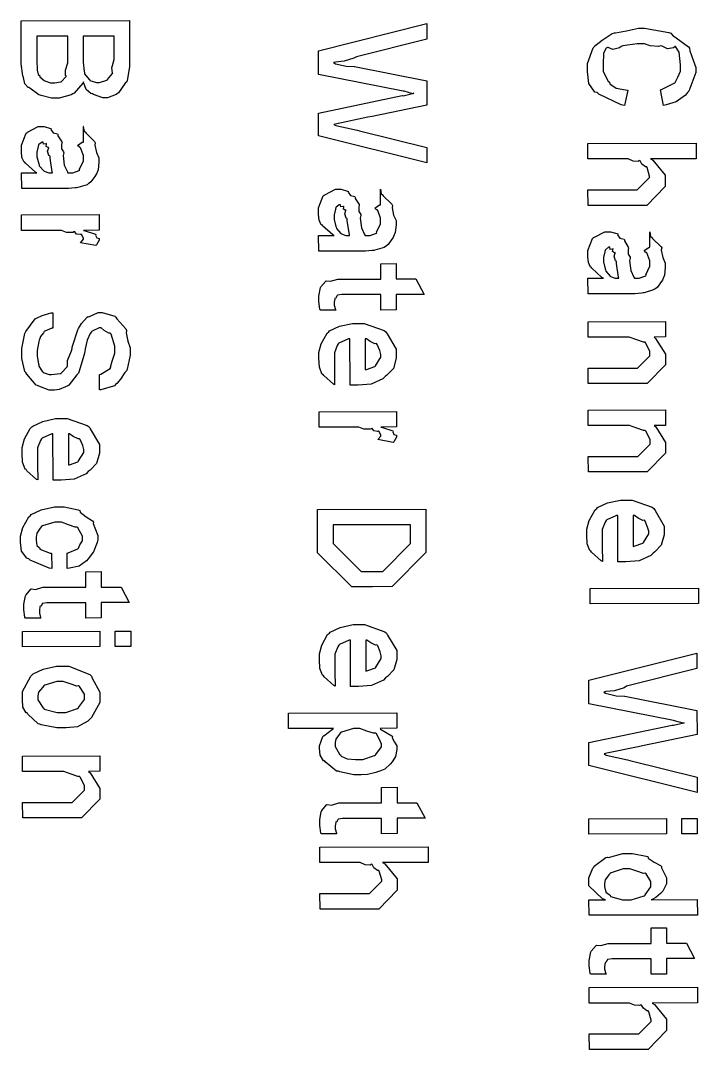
# Model space of a CAD drawing. Extents: x 0.1 to 11.6, y 0.3 to 16.2.
# Drawn here: x 8.074 to 8.683, y 3.311 to 4.234 of the extents above; entities that cross this region are included whole.
import ezdxf

# ---------------------------------------------------------------- set-up
doc = ezdxf.new("R2010")
doc.units = 0
doc.layers.get('0').update_dxf_attribs({"linetype": 'CONTINUOUS'})

msp = doc.modelspace()

# ---------------------------------------------------------------- linework, layer by layer
at = {"color": 0}
for points in [[(8.07487, 4.23426), (8.1721, 4.23449), (8.1721, 4.1976), (8.1721, 4.19308), (8.16992, 4.18072), (8.16949, 4.17958), (8.16808, 4.17839), (8.16217, 4.1696), (8.16124, 4.16894), (8.16004, 4.16797), (8.15213, 4.16504), (8.14953, 4.16504), (8.14811, 4.16504), (8.13954, 4.16813), (8.13867, 4.16872), (8.13715, 4.169), (8.13308, 4.17275), (8.13112, 4.17839), (8.13064, 4.17958), (8.13015, 4.17833), (8.12218, 4.16938), (8.1211, 4.16872), (8.11957, 4.16775), (8.10883, 4.16482), (8.10525, 4.16482), (8.10189, 4.16482), (8.09283, 4.16721), (8.09179, 4.16764), (8.0905, 4.16786), (8.08257, 4.17372), (8.08203, 4.17437), (8.08111, 4.17432), (8.07801, 4.17768), (8.07693, 4.18338), (8.07661, 4.18435), (8.07617, 4.1849), (8.07487, 4.19558), (8.07487, 4.19911), (8.07487, 4.23426)], [(8.34158, 4.20747), (8.43881, 4.23178), (8.43881, 4.21789), (8.37565, 4.20204), (8.37343, 4.20063), (8.36464, 4.19797), (8.35693, 4.19726), (8.35525, 4.19683), (8.35682, 4.19575), (8.36638, 4.19347), (8.37369, 4.19325), (8.37413, 4.19314), (8.43881, 4.18033), (8.43901, 4.15864), (8.38975, 4.14843), (8.38607, 4.14774), (8.35801, 4.14182), (8.35547, 4.14128), (8.35726, 4.14025), (8.37642, 4.13596), (8.37847, 4.13542), (8.43901, 4.12044), (8.43901, 4.10678), (8.34179, 4.13086), (8.34179, 4.15147), (8.41667, 4.1671), (8.41781, 4.16704), (8.42714, 4.16928), (8.42731, 4.16928), (8.42626, 4.16883), (8.41851, 4.17106), (8.41775, 4.17122), (8.34158, 4.18619), (8.34158, 4.20747)], [(8.61925, 4.17204), (8.61643, 4.15815), (8.61328, 4.15869), (8.59332, 4.16846), (8.5919, 4.16986), (8.58974, 4.17031), (8.58436, 4.17785), (8.58322, 4.18864), (8.58322, 4.19069), (8.58322, 4.19586), (8.58826, 4.21001), (8.58931, 4.21132), (8.58985, 4.21169), (8.59619, 4.21696), (8.60536, 4.22282), (8.60732, 4.22347), (8.6084, 4.22336), (8.61817, 4.22537), (8.6289, 4.2276), (8.63249, 4.2276), (8.63428, 4.22765), (8.65625, 4.22385), (8.6581, 4.22304), (8.65944, 4.22146), (8.67383, 4.21104), (8.67481, 4.20958), (8.67503, 4.20731), (8.67794, 4.19906), (8.68044, 4.19233), (8.68044, 4.19006), (8.68044, 4.18772), (8.67415, 4.17122), (8.67285, 4.16986), (8.67106, 4.16753), (8.66287, 4.16146), (8.65364, 4.1589), (8.65136, 4.15836), (8.64876, 4.17225), (8.64947, 4.17264), (8.66151, 4.17844), (8.66222, 4.17919), (8.66211, 4.17936), (8.66422, 4.18354), (8.66656, 4.18907), (8.66656, 4.19092), (8.66656, 4.19476), (8.66531, 4.20622), (8.66222, 4.21126), (8.66178, 4.2111), (8.66049, 4.21013), (8.655, 4.20915), (8.65028, 4.21143), (8.64897, 4.21175), (8.64681, 4.2111), (8.63954, 4.21175), (8.63422, 4.21371), (8.63249, 4.21371), (8.62771, 4.21371), (8.61475, 4.21175), (8.61339, 4.21132), (8.61193, 4.21007), (8.60585, 4.20839), (8.60167, 4.21018), (8.60101, 4.21044), (8.60004, 4.20985), (8.5976, 4.20524), (8.59711, 4.19515), (8.59711, 4.19178), (8.59711, 4.18864), (8.60178, 4.18007), (8.60275, 4.17919), (8.60319, 4.17774), (8.60894, 4.17393), (8.6174, 4.17236), (8.61925, 4.17204)], [(8.08876, 4.22038), (8.08876, 4.19911), (8.08876, 4.19715), (8.08908, 4.19168), (8.08919, 4.19129), (8.08919, 4.19006), (8.08996, 4.18619), (8.0911, 4.18522), (8.09136, 4.18479), (8.09142, 4.18386), (8.09543, 4.18078), (8.09592, 4.18044), (8.09592, 4.18044), (8.10113, 4.17871), (8.10286, 4.17871), (8.10482, 4.17871), (8.11014, 4.17947), (8.11068, 4.17958), (8.11068, 4.17958), (8.11501, 4.18425), (8.11524, 4.185), (8.11469, 4.18517), (8.11458, 4.19006), (8.11654, 4.19656), (8.11654, 4.19868), (8.11654, 4.22038), (8.08876, 4.22038)], [(8.13043, 4.22038), (8.13043, 4.19997), (8.13043, 4.19706), (8.13129, 4.18886), (8.13151, 4.18826), (8.13168, 4.18668), (8.13574, 4.18169), (8.13629, 4.18132), (8.13633, 4.18072), (8.14231, 4.17893), (8.14432, 4.17893), (8.14507, 4.17893), (8.15175, 4.18093), (8.15235, 4.18132), (8.15224, 4.18147), (8.15668, 4.18696), (8.1569, 4.18761), (8.15679, 4.18761), (8.15625, 4.19217), (8.15821, 4.19949), (8.15821, 4.20193), (8.15821, 4.2206), (8.13043, 4.22038)], [(8.08892, 4.09765), (8.08763, 4.09842), (8.07861, 4.10656), (8.07807, 4.10742), (8.07731, 4.10747), (8.07542, 4.11165), (8.07503, 4.11697), (8.07503, 4.11871), (8.07503, 4.12256), (8.07915, 4.13325), (8.08003, 4.13411), (8.08046, 4.13428), (8.09006, 4.13932), (8.09326, 4.13932), (8.09538, 4.13932), (8.10107, 4.13769), (8.10172, 4.13737), (8.10151, 4.13667), (8.10357, 4.13363), (8.10742, 4.13271), (8.10781, 4.13217), (8.10775, 4.13108), (8.11128, 4.12549), (8.11149, 4.12478), (8.111, 4.12358), (8.11106, 4.11936), (8.11285, 4.11664), (8.11301, 4.11567), (8.11242, 4.11333), (8.11339, 4.1046), (8.11632, 4.09864), (8.11669, 4.09765), (8.11729, 4.09765), (8.1186, 4.09765), (8.11908, 4.09765), (8.12115, 4.09765), (8.1269, 4.09982), (8.12733, 4.10026), (8.12696, 4.10069), (8.13058, 4.10835), (8.13058, 4.11089), (8.13058, 4.11339), (8.12804, 4.12033), (8.12756, 4.12088), (8.12706, 4.12082), (8.12537, 4.1224), (8.12956, 4.12522), (8.13058, 4.12543), (8.13058, 4.13932), (8.13053, 4.13932), (8.13129, 4.13504), (8.13211, 4.13456), (8.13297, 4.13325), (8.14068, 4.12586), (8.14122, 4.12478), (8.14089, 4.12272), (8.14231, 4.1161), (8.14447, 4.11122), (8.14447, 4.1096), (8.14447, 4.10732), (8.14382, 4.10047), (8.14231, 4.09679), (8.14188, 4.09592), (8.14074, 4.0944), (8.13737, 4.08974), (8.13558, 4.08826), (8.13493, 4.08789), (8.13385, 4.08713), (8.12554, 4.08458), (8.12451, 4.08442), (8.12321, 4.08425), (8.11718, 4.08376), (8.11518, 4.08376), (8.10411, 4.08376), (8.09972, 4.08376), (8.08979, 4.08376), (8.08653, 4.08376), (8.08371, 4.08376), (8.07736, 4.08376), (8.07525, 4.08376), (8.07503, 4.09765), (8.0785, 4.09765), (8.08632, 4.09765), (8.08892, 4.09765)], [(8.10281, 4.09765), (8.1026, 4.09853), (8.10075, 4.111), (8.10064, 4.11263), (8.09972, 4.11333), (8.09853, 4.11735), (8.09944, 4.12028), (8.09933, 4.12067), (8.09896, 4.12056), (8.09722, 4.12153), (8.0976, 4.12392), (8.09739, 4.12414), (8.09694, 4.12381), (8.09494, 4.12358), (8.09462, 4.12543), (8.09457, 4.12543), (8.09353, 4.12543), (8.09071, 4.12326), (8.09044, 4.12283), (8.09006, 4.12142), (8.08892, 4.11632), (8.08892, 4.11458), (8.08892, 4.11225), (8.09056, 4.10596), (8.09088, 4.10525), (8.09104, 4.10394), (8.095, 4.0995), (8.09543, 4.09918), (8.09543, 4.09918), (8.0995, 4.09765), (8.10086, 4.09765), (8.10281, 4.09765)], [(8.58339, 4.12414), (8.68061, 4.12435), (8.68061, 4.11046), (8.63981, 4.11025), (8.64188, 4.10906), (8.65283, 4.09565), (8.65283, 4.09115), (8.65283, 4.0855), (8.63633, 4.06858), (8.62657, 4.06858), (8.58361, 4.06858), (8.58339, 4.08247), (8.62354, 4.08247), (8.62787, 4.08247), (8.63894, 4.09353), (8.63894, 4.09483), (8.63894, 4.09483), (8.63678, 4.10243), (8.63633, 4.10308), (8.63519, 4.10319), (8.632, 4.10563), (8.63032, 4.10846), (8.62961, 4.10872), (8.62864, 4.10807), (8.62408, 4.10835), (8.61957, 4.11025), (8.61811, 4.11025), (8.58339, 4.11025), (8.58339, 4.12414)], [(8.35568, 4.04139), (8.35439, 4.04215), (8.34538, 4.05029), (8.34483, 4.05117), (8.34407, 4.05121), (8.34218, 4.05539), (8.34179, 4.06071), (8.34179, 4.06244), (8.34179, 4.06629), (8.34592, 4.07699), (8.34679, 4.07785), (8.34722, 4.07801), (8.35682, 4.08306), (8.36003, 4.08306), (8.36214, 4.08306), (8.36783, 4.08143), (8.36849, 4.08111), (8.36828, 4.0804), (8.37033, 4.07736), (8.37418, 4.07644), (8.37457, 4.0759), (8.37451, 4.07482), (8.37804, 4.06922), (8.37825, 4.06853), (8.37776, 4.06733), (8.37782, 4.0631), (8.37961, 4.06039), (8.37978, 4.0594), (8.37918, 4.05707), (8.38015, 4.04833), (8.38308, 4.04237), (8.38346, 4.04139), (8.38406, 4.04139), (8.38536, 4.04139), (8.38585, 4.04139), (8.38792, 4.04139), (8.39367, 4.04357), (8.3941, 4.044), (8.39372, 4.04443), (8.39735, 4.05208), (8.39735, 4.05464), (8.39735, 4.05713), (8.39481, 4.06407), (8.39432, 4.06461), (8.39382, 4.06456), (8.39214, 4.06614), (8.39632, 4.06896), (8.39735, 4.06917), (8.39735, 4.08306), (8.39729, 4.08306), (8.39806, 4.07878), (8.39887, 4.07829), (8.39974, 4.07699), (8.40744, 4.06961), (8.40799, 4.06853), (8.40767, 4.06646), (8.40907, 4.05985), (8.41124, 4.05496), (8.41124, 4.05333), (8.41124, 4.05106), (8.41058, 4.04422), (8.40907, 4.04053), (8.40864, 4.03967), (8.4075, 4.03814), (8.40414, 4.03347), (8.40235, 4.03201), (8.40169, 4.03163), (8.40061, 4.03087), (8.39231, 4.02832), (8.39128, 4.02815), (8.38997, 4.028), (8.38394, 4.0275), (8.38194, 4.0275), (8.37088, 4.0275), (8.36649, 4.0275), (8.35656, 4.0275), (8.35331, 4.0275), (8.35047, 4.0275), (8.34412, 4.0275), (8.34201, 4.0275), (8.34179, 4.04139), (8.34526, 4.04139), (8.35308, 4.04139), (8.35568, 4.04139)], [(8.36957, 4.04139), (8.36936, 4.04226), (8.36751, 4.05474), (8.3674, 4.05637), (8.36649, 4.05707), (8.36529, 4.06108), (8.36621, 4.06401), (8.3661, 4.0644), (8.36572, 4.06429), (8.36399, 4.06526), (8.36436, 4.06765), (8.36415, 4.06787), (8.36371, 4.06754), (8.36171, 4.06733), (8.36137, 4.06917), (8.36133, 4.06917), (8.36029, 4.06917), (8.35747, 4.067), (8.35721, 4.06657), (8.35682, 4.06515), (8.35568, 4.06006), (8.35568, 4.05832), (8.35568, 4.05599), (8.35732, 4.04969), (8.35764, 4.04899), (8.35781, 4.04769), (8.36176, 4.04324), (8.36219, 4.04292), (8.36219, 4.04292), (8.36626, 4.04139), (8.36762, 4.04139), (8.36957, 4.04139)], [(8.07519, 4.06), (8.14464, 4.06022), (8.14464, 4.04633), (8.13075, 4.04611), (8.13217, 4.04579), (8.14139, 4.04275), (8.14182, 4.04243), (8.14154, 4.04189), (8.14253, 4.03939), (8.14464, 4.0389), (8.14464, 4.03874), (8.14464, 4.03717), (8.14225, 4.03299), (8.14182, 4.03244), (8.12815, 4.03504), (8.12815, 4.03504), (8.13075, 4.03814), (8.13075, 4.03917), (8.13075, 4.03917), (8.1289, 4.04243), (8.12858, 4.04264), (8.12771, 4.04226), (8.12446, 4.04275), (8.12304, 4.04492), (8.1225, 4.04503), (8.12115, 4.04422), (8.11556, 4.04428), (8.111, 4.04611), (8.10949, 4.04611), (8.07519, 4.04611), (8.07519, 4.06)], [(8.59744, 4.00315), (8.59614, 4.0039), (8.58713, 4.01204), (8.58658, 4.01292), (8.58583, 4.01297), (8.58393, 4.01714), (8.58356, 4.02246), (8.58356, 4.02419), (8.58356, 4.02806), (8.58768, 4.03874), (8.58854, 4.03961), (8.58897, 4.03976), (8.59858, 4.04482), (8.60178, 4.04482), (8.60389, 4.04482), (8.6096, 4.04318), (8.61025, 4.04286), (8.61003, 4.04215), (8.61208, 4.03911), (8.61594, 4.03819), (8.61632, 4.03765), (8.61626, 4.03657), (8.61979, 4.03097), (8.62001, 4.03028), (8.61953, 4.02908), (8.61957, 4.02485), (8.62136, 4.02214), (8.62153, 4.02115), (8.62093, 4.01882), (8.6219, 4.0101), (8.62483, 4.00412), (8.62522, 4.00315), (8.62582, 4.00315), (8.62711, 4.00315), (8.62761, 4.00315), (8.62967, 4.00315), (8.63542, 4.00532), (8.63585, 4.00575), (8.63547, 4.00618), (8.63911, 4.01383), (8.63911, 4.01639), (8.63911, 4.01888), (8.63656, 4.02582), (8.63607, 4.02636), (8.63558, 4.02631), (8.6339, 4.02789), (8.63807, 4.03071), (8.63911, 4.03093), (8.63911, 4.04482), (8.63906, 4.04482), (8.63981, 4.04053), (8.64063, 4.04004), (8.6415, 4.03874), (8.64919, 4.03136), (8.64974, 4.03028), (8.64942, 4.02821), (8.65082, 4.0216), (8.653, 4.01671), (8.653, 4.01508), (8.653, 4.01281), (8.65235, 4.00597), (8.65082, 4.00228), (8.65039, 4.00142), (8.64925, 3.99989), (8.64589, 3.99522), (8.6441, 3.99376), (8.64344, 3.99338), (8.64236, 3.99262), (8.63406, 3.99007), (8.63303, 3.9899), (8.63172, 3.98975), (8.62571, 3.98926), (8.62369, 3.98926), (8.61263, 3.98926), (8.60824, 3.98926), (8.59831, 3.98926), (8.59506, 3.98926), (8.59224, 3.98926), (8.58589, 3.98926), (8.58376, 3.98926), (8.58356, 4.00315), (8.58703, 4.00315), (8.59483, 4.00315), (8.59744, 4.00315)], [(8.61133, 4.00315), (8.61111, 4.00401), (8.60926, 4.0165), (8.60915, 4.01812), (8.60824, 4.01882), (8.60704, 4.02285), (8.60796, 4.02576), (8.60786, 4.02615), (8.60747, 4.02604), (8.60574, 4.02701), (8.60612, 4.0294), (8.6059, 4.02962), (8.60547, 4.02929), (8.60346, 4.02908), (8.60314, 4.03093), (8.60308, 4.03093), (8.60206, 4.03093), (8.59924, 4.02875), (8.59896, 4.02832), (8.59858, 4.0269), (8.59744, 4.02181), (8.59744, 4.02007), (8.59744, 4.01774), (8.59907, 4.01144), (8.59939, 4.01074), (8.59956, 4.00944), (8.60351, 4.00499), (8.60394, 4.00467), (8.60394, 4.00467), (8.60801, 4.00315), (8.60938, 4.00315), (8.61133, 4.00315)], [(8.35715, 3.9745), (8.34326, 3.9745), (8.34293, 3.97542), (8.34196, 3.9821), (8.34196, 3.98426), (8.34196, 3.98703), (8.34338, 3.99468), (8.34369, 3.99533), (8.34386, 3.99539), (8.34814, 4.00049), (8.34868, 4.00076), (8.34868, 4.00076), (8.35249, 4.00038), (8.35906, 4.00228), (8.36128, 4.00228), (8.39751, 4.00228), (8.39751, 4.01617), (8.4114, 4.01639), (8.4114, 4.0025), (8.42919, 4.0025), (8.43658, 3.98861), (8.4114, 3.98861), (8.4114, 3.97472), (8.39751, 3.9745), (8.39751, 3.98839), (8.36387, 3.98839), (8.36253, 3.98839), (8.35867, 3.98785), (8.35846, 3.98774), (8.35824, 3.98708), (8.35704, 3.98508), (8.3565, 3.98535), (8.3565, 3.98535), (8.35633, 3.98469), (8.35585, 3.98161), (8.35585, 3.98058), (8.35585, 3.97906), (8.35693, 3.97515), (8.35715, 3.9745)], [(8.10314, 3.97217), (8.10314, 3.95828), (8.10237, 3.95817), (8.09603, 3.95568), (8.09554, 3.95524), (8.09467, 3.95415), (8.09218, 3.95068), (8.09119, 3.94824), (8.09099, 3.94743), (8.09056, 3.94635), (8.08925, 3.93837), (8.08925, 3.93571), (8.08925, 3.93317), (8.09033, 3.92626), (8.09056, 3.92551), (8.09065, 3.92404), (8.09403, 3.91917), (8.09446, 3.91878), (8.0944, 3.9184), (8.09993, 3.91661), (8.10183, 3.91661), (8.10183, 3.91661), (8.10986, 3.91753), (8.11051, 3.91769), (8.11051, 3.91781), (8.11604, 3.9235), (8.11638, 3.92443), (8.11638, 3.92443), (8.11638, 3.92914), (8.12001, 3.93804), (8.1205, 3.94006), (8.12067, 3.94129), (8.12565, 3.95692), (8.12614, 3.95785), (8.12614, 3.95785), (8.12885, 3.96251), (8.13396, 3.9681), (8.13482, 3.96869), (8.13536, 3.96847), (8.14372, 3.97239), (8.14654, 3.97239), (8.14757, 3.97239), (8.15875, 3.96897), (8.15978, 3.96826), (8.16069, 3.96674), (8.16878, 3.95763), (8.16932, 3.95632), (8.16894, 3.95404), (8.17042, 3.94656), (8.17258, 3.94071), (8.17258, 3.93875), (8.17258, 3.93408), (8.16988, 3.92144), (8.16932, 3.92008), (8.16786, 3.91846), (8.1639, 3.9126), (8.16064, 3.90847), (8.15956, 3.90771), (8.15842, 3.90657), (8.14638, 3.903), (8.14501, 3.90294), (8.14501, 3.91683), (8.14615, 3.91699), (8.15468, 3.92204), (8.15522, 3.9229), (8.15489, 3.92329), (8.15647, 3.9286), (8.15869, 3.93593), (8.15869, 3.93832), (8.15869, 3.94217), (8.15543, 3.9529), (8.15478, 3.95372), (8.15343, 3.95378), (8.14936, 3.95617), (8.1466, 3.9585), (8.14567, 3.9585), (8.14481, 3.9585), (8.13835, 3.95562), (8.13786, 3.95503), (8.13678, 3.95356), (8.1339, 3.9476), (8.13226, 3.93983), (8.13178, 3.93744), (8.13118, 3.93451), (8.12657, 3.91878), (8.12614, 3.91792), (8.12472, 3.9165), (8.11757, 3.90707), (8.1166, 3.90642), (8.11464, 3.9056), (8.10872, 3.90321), (8.10465, 3.90272), (8.10335, 3.90272), (8.09987, 3.90272), (8.09056, 3.90619), (8.08946, 3.90685), (8.08832, 3.90717), (8.07969, 3.9171), (8.07904, 3.91835), (8.07813, 3.91943), (8.07536, 3.93115), (8.07536, 3.93506), (8.07536, 3.94), (8.07807, 3.9535), (8.07861, 3.95481), (8.07889, 3.95529), (8.08729, 3.96664), (8.08837, 3.96739), (8.08837, 3.96739), (8.09364, 3.96978), (8.10172, 3.97217), (8.10314, 3.97217)], [(8.58365, 3.96408), (8.6531, 3.96431), (8.6531, 3.95042), (8.6429, 3.95019), (8.64426, 3.94911), (8.6531, 3.93494), (8.6531, 3.93024), (8.6531, 3.92546), (8.63661, 3.90853), (8.62554, 3.90853), (8.58388, 3.90853), (8.58365, 3.92242), (8.62229, 3.92242), (8.62815, 3.92242), (8.63921, 3.93349), (8.63921, 3.93457), (8.63921, 3.93733), (8.63558, 3.94488), (8.63488, 3.94564), (8.63336, 3.94564), (8.62733, 3.94792), (8.62061, 3.95019), (8.61838, 3.95019), (8.58365, 3.95019), (8.58365, 3.96408)], [(8.3559, 3.92096), (8.35612, 3.9075), (8.35499, 3.90788), (8.34635, 3.91569), (8.34571, 3.91683), (8.34478, 3.91715), (8.34244, 3.92329), (8.34201, 3.93132), (8.34201, 3.93397), (8.34201, 3.93658), (8.34418, 3.94428), (8.34939, 3.95372), (8.35092, 3.95503), (8.35167, 3.95578), (8.36063, 3.95996), (8.37218, 3.96262), (8.37608, 3.96262), (8.3826, 3.96262), (8.40061, 3.95632), (8.40213, 3.95503), (8.40326, 3.95324), (8.41146, 3.93929), (8.41146, 3.93463), (8.41146, 3.93147), (8.4089, 3.92204), (8.4031, 3.91618), (8.40147, 3.91488), (8.39947, 3.91292), (8.38889, 3.90804), (8.37717, 3.90707), (8.37326, 3.90707), (8.37244, 3.90707), (8.37061, 3.90707), (8.37001, 3.90707), (8.36979, 3.94874), (8.36865, 3.94868), (8.35997, 3.94488), (8.35938, 3.94418), (8.3585, 3.94271), (8.3559, 3.93619), (8.3559, 3.93397), (8.3559, 3.93203), (8.3559, 3.92763), (8.3559, 3.92617), (8.3559, 3.92486), (8.3559, 3.92193), (8.3559, 3.92096)], [(8.38368, 3.94874), (8.38368, 3.92096), (8.38465, 3.92106), (8.39225, 3.92378), (8.39279, 3.92421), (8.39279, 3.92458), (8.39757, 3.93213), (8.39757, 3.93463), (8.39757, 3.93463), (8.3966, 3.93832), (8.39432, 3.94374), (8.39367, 3.94439), (8.39231, 3.94428), (8.38801, 3.94629), (8.38471, 3.94868), (8.38368, 3.94874)], [(8.34213, 3.88331), (8.41157, 3.88351), (8.41157, 3.86963), (8.39768, 3.86942), (8.39908, 3.86908), (8.40831, 3.86604), (8.40875, 3.86572), (8.40847, 3.86518), (8.40944, 3.86268), (8.41157, 3.86219), (8.41157, 3.86203), (8.41157, 3.86046), (8.40918, 3.85628), (8.40875, 3.85574), (8.39507, 3.85835), (8.39507, 3.85835), (8.39768, 3.86143), (8.39768, 3.86247), (8.39768, 3.86247), (8.39583, 3.86572), (8.39551, 3.86594), (8.39464, 3.86556), (8.39139, 3.86604), (8.38997, 3.86822), (8.38943, 3.86833), (8.38807, 3.86751), (8.38249, 3.86757), (8.37793, 3.86942), (8.37642, 3.86942), (8.34213, 3.86942), (8.34213, 3.88331)], [(8.58382, 3.88471), (8.65326, 3.88493), (8.65326, 3.87104), (8.64307, 3.87082), (8.64442, 3.86974), (8.65326, 3.85558), (8.65326, 3.85086), (8.65326, 3.84608), (8.63678, 3.82915), (8.62571, 3.82915), (8.58404, 3.82915), (8.58382, 3.84304), (8.62244, 3.84304), (8.62831, 3.84304), (8.63937, 3.85411), (8.63937, 3.85519), (8.63937, 3.85796), (8.63574, 3.8655), (8.63504, 3.86626), (8.63351, 3.86626), (8.6275, 3.86854), (8.62076, 3.87082), (8.61854, 3.87082), (8.58382, 3.87082), (8.58382, 3.88471)], [(8.0894, 3.83556), (8.08963, 3.8221), (8.08849, 3.82249), (8.07986, 3.83029), (8.07921, 3.83143), (8.07829, 3.83176), (8.07596, 3.83789), (8.07553, 3.84592), (8.07551, 3.84858), (8.07553, 3.85118), (8.07769, 3.85889), (8.0829, 3.86833), (8.08442, 3.86963), (8.08518, 3.87039), (8.09412, 3.87457), (8.10568, 3.87722), (8.1096, 3.87722), (8.1161, 3.87722), (8.13411, 3.87093), (8.13564, 3.86963), (8.13678, 3.86783), (8.14496, 3.85389), (8.14497, 3.84924), (8.14496, 3.84608), (8.14242, 3.83664), (8.13661, 3.83078), (8.13499, 3.82949), (8.13297, 3.82753), (8.1224, 3.82265), (8.11068, 3.82167), (8.10678, 3.82167), (8.10596, 3.82167), (8.10411, 3.82167), (8.10351, 3.82167), (8.10331, 3.86333), (8.10215, 3.86328), (8.09347, 3.85949), (8.09289, 3.85878), (8.09201, 3.85732), (8.08942, 3.85081), (8.0894, 3.84858), (8.0894, 3.84663), (8.0894, 3.84224), (8.0894, 3.84076), (8.08942, 3.83946), (8.0894, 3.83653), (8.0894, 3.83556)], [(8.11719, 3.86333), (8.11718, 3.83556), (8.11817, 3.83567), (8.12576, 3.83838), (8.12631, 3.83882), (8.12631, 3.83919), (8.13107, 3.84674), (8.13108, 3.84924), (8.13108, 3.84924), (8.1301, 3.85292), (8.12782, 3.85835), (8.12717, 3.859), (8.12582, 3.85889), (8.12153, 3.86089), (8.11822, 3.86328), (8.11719, 3.86333)], [(8.102, 3.75624), (8.10221, 3.74235), (8.09999, 3.74268), (8.08285, 3.75006), (8.0816, 3.75125), (8.07975, 3.75174), (8.07514, 3.75814), (8.07422, 3.76617), (8.07422, 3.76882), (8.07422, 3.77143), (8.07639, 3.77924), (8.0816, 3.78879), (8.08311, 3.7901), (8.08382, 3.7909), (8.09283, 3.79525), (8.10471, 3.7979), (8.10872, 3.7979), (8.11339, 3.7979), (8.12603, 3.79503), (8.12739, 3.79443), (8.12776, 3.79303), (8.13308, 3.78885), (8.13889, 3.78521), (8.13954, 3.78401), (8.13937, 3.78282), (8.14367, 3.77219), (8.14367, 3.76861), (8.14307, 3.76585), (8.13965, 3.75743), (8.13564, 3.75239), (8.13476, 3.75125), (8.1334, 3.74935), (8.12674, 3.74447), (8.11828, 3.74268), (8.1161, 3.74235), (8.11589, 3.75624), (8.11703, 3.75646), (8.12571, 3.76025), (8.12631, 3.76079), (8.12619, 3.76085), (8.12756, 3.76383), (8.12978, 3.76742), (8.12978, 3.76861), (8.12978, 3.77138), (8.1256, 3.77897), (8.12478, 3.77968), (8.12321, 3.77962), (8.11719, 3.78179), (8.111, 3.78401), (8.10894, 3.78401), (8.10499, 3.78401), (8.09392, 3.78076), (8.0931, 3.78011), (8.0919, 3.77869), (8.08871, 3.77414), (8.08811, 3.77067), (8.08811, 3.76947), (8.08811, 3.7679), (8.08892, 3.76307), (8.09082, 3.76139), (8.09136, 3.76079), (8.09164, 3.75982), (8.10081, 3.7564), (8.102, 3.75624)], [(8.5964, 3.76232), (8.59662, 3.74886), (8.59549, 3.74924), (8.58686, 3.75706), (8.58621, 3.75819), (8.58529, 3.75851), (8.58296, 3.76465), (8.58251, 3.77268), (8.58251, 3.77533), (8.58251, 3.77794), (8.58469, 3.78564), (8.5899, 3.79508), (8.59142, 3.79639), (8.59218, 3.79715), (8.60113, 3.80132), (8.61268, 3.80399), (8.6166, 3.80399), (8.6231, 3.80399), (8.64111, 3.79769), (8.64264, 3.79639), (8.64378, 3.7946), (8.65196, 3.78065), (8.65196, 3.77599), (8.65196, 3.77285), (8.64942, 3.7634), (8.64361, 3.75754), (8.64199, 3.75624), (8.63997, 3.75429), (8.62939, 3.7494), (8.61768, 3.74843), (8.61376, 3.74843), (8.61296, 3.74843), (8.61111, 3.74843), (8.61051, 3.74843), (8.61029, 3.7901), (8.60915, 3.79004), (8.60047, 3.78624), (8.59987, 3.78554), (8.59901, 3.78407), (8.5964, 3.77756), (8.5964, 3.77533), (8.5964, 3.77339), (8.5964, 3.76899), (8.5964, 3.76753), (8.5964, 3.76622), (8.5964, 3.76329), (8.5964, 3.76232)], [(8.34088, 3.79546), (8.4381, 3.79568), (8.4381, 3.76682), (8.4381, 3.75683), (8.40771, 3.72624), (8.39014, 3.72601), (8.37169, 3.72601), (8.34088, 3.75662), (8.34088, 3.76508), (8.34088, 3.79546)], [(8.62418, 3.7901), (8.62418, 3.76232), (8.62517, 3.76243), (8.63276, 3.76514), (8.63331, 3.76557), (8.63331, 3.76594), (8.63807, 3.77349), (8.63807, 3.77599), (8.63807, 3.77599), (8.6371, 3.77968), (8.63482, 3.7851), (8.63417, 3.78575), (8.63282, 3.78564), (8.62853, 3.78765), (8.62522, 3.79004), (8.62418, 3.7901)], [(8.35476, 3.78157), (8.35476, 3.76574), (8.35476, 3.76486), (8.37993, 3.7399), (8.39035, 3.7399), (8.39947, 3.7399), (8.42421, 3.76508), (8.42421, 3.76617), (8.42421, 3.78179), (8.35476, 3.78157)], [(8.09239, 3.69786), (8.0785, 3.69786), (8.07818, 3.69879), (8.07721, 3.70546), (8.07721, 3.70763), (8.07721, 3.71039), (8.07861, 3.71804), (8.07894, 3.71869), (8.0791, 3.71875), (8.08339, 3.72385), (8.08393, 3.72412), (8.08393, 3.72412), (8.08772, 3.72374), (8.09429, 3.72564), (8.09651, 3.72564), (8.13276, 3.72564), (8.13276, 3.73953), (8.14665, 3.73975), (8.14665, 3.72586), (8.16444, 3.72586), (8.17182, 3.71197), (8.14665, 3.71197), (8.14665, 3.69808), (8.13276, 3.69786), (8.13276, 3.71175), (8.09913, 3.71175), (8.09776, 3.71175), (8.09392, 3.71121), (8.09369, 3.7111), (8.09347, 3.71044), (8.09229, 3.70844), (8.09174, 3.70871), (8.09174, 3.70871), (8.09158, 3.70807), (8.0911, 3.70497), (8.0911, 3.70394), (8.0911, 3.70242), (8.09218, 3.69851), (8.09239, 3.69786)], [(8.5855, 3.72467), (8.68272, 3.72488), (8.68272, 3.71099), (8.5855, 3.71078), (8.5855, 3.72467)], [(8.07585, 3.68599), (8.14529, 3.68619), (8.14529, 3.67231), (8.07585, 3.6721), (8.07585, 3.68599)], [(8.15918, 3.68619), (8.17307, 3.68619), (8.17307, 3.67231), (8.15918, 3.67231), (8.15918, 3.68619)], [(8.35639, 3.65039), (8.35661, 3.63693), (8.35547, 3.63732), (8.34685, 3.64513), (8.34619, 3.64626), (8.34526, 3.6466), (8.34293, 3.65272), (8.3425, 3.66075), (8.3425, 3.66342), (8.3425, 3.66601), (8.34467, 3.67372), (8.34987, 3.68317), (8.3514, 3.68446), (8.35215, 3.68522), (8.36111, 3.6894), (8.37267, 3.69206), (8.37657, 3.69206), (8.38308, 3.69206), (8.4011, 3.68576), (8.40261, 3.68446), (8.40375, 3.68267), (8.41194, 3.66872), (8.41194, 3.66407), (8.41194, 3.66092), (8.4094, 3.65147), (8.4036, 3.64561), (8.40196, 3.64432), (8.39996, 3.64236), (8.38937, 3.63747), (8.37765, 3.6365), (8.37375, 3.6365), (8.37294, 3.6365), (8.3711, 3.6365), (8.3705, 3.6365), (8.37028, 3.67817), (8.36914, 3.67811), (8.36046, 3.67432), (8.35986, 3.67361), (8.359, 3.67215), (8.35639, 3.66564), (8.35639, 3.66342), (8.35639, 3.66146), (8.35639, 3.65707), (8.35639, 3.6556), (8.35639, 3.65429), (8.35639, 3.65136), (8.35639, 3.65039)], [(8.38417, 3.67817), (8.38417, 3.65039), (8.38514, 3.6505), (8.39274, 3.65321), (8.39328, 3.65365), (8.39328, 3.65403), (8.39806, 3.66157), (8.39806, 3.66407), (8.39806, 3.66407), (8.39708, 3.66775), (8.39481, 3.67318), (8.39415, 3.67383), (8.39279, 3.67372), (8.38851, 3.67572), (8.38519, 3.67811), (8.38417, 3.67817)], [(8.58421, 3.64219), (8.68143, 3.6665), (8.68143, 3.65261), (8.61828, 3.63678), (8.61604, 3.63536), (8.60726, 3.63271), (8.59956, 3.632), (8.59788, 3.63157), (8.59944, 3.63049), (8.609, 3.62819), (8.61632, 3.62799), (8.61675, 3.62788), (8.68143, 3.61507), (8.68164, 3.59337), (8.63238, 3.58317), (8.62869, 3.58246), (8.60064, 3.57656), (8.5981, 3.57601), (8.59987, 3.57497), (8.61903, 3.57069), (8.6211, 3.57015), (8.68164, 3.55518), (8.68164, 3.5415), (8.58442, 3.5656), (8.58442, 3.58621), (8.65929, 3.60183), (8.66043, 3.60178), (8.66976, 3.604), (8.66992, 3.604), (8.66889, 3.60357), (8.66114, 3.60579), (8.66038, 3.60596), (8.58421, 3.62093), (8.58421, 3.64219)], [(8.11063, 3.65483), (8.11746, 3.65483), (8.13644, 3.64725), (8.13797, 3.64572), (8.13863, 3.6441), (8.14535, 3.63151), (8.14535, 3.62728), (8.14535, 3.62229), (8.13792, 3.60861), (8.13644, 3.60732), (8.13456, 3.60531), (8.12517, 3.60032), (8.11507, 3.59928), (8.11171, 3.59928), (8.10667, 3.59928), (8.09272, 3.60221), (8.09153, 3.60275), (8.09011, 3.60308), (8.08068, 3.61165), (8.08003, 3.61274), (8.07915, 3.61274), (8.07639, 3.61794), (8.0759, 3.62478), (8.0759, 3.62706), (8.0759, 3.63211), (8.08328, 3.64594), (8.08479, 3.64725), (8.0855, 3.648), (8.09457, 3.65218), (8.10661, 3.65483), (8.11063, 3.65483)], [(8.11063, 3.64094), (8.10672, 3.64094), (8.09586, 3.63769), (8.095, 3.63704), (8.09381, 3.63569), (8.09044, 3.6314), (8.08979, 3.62815), (8.08979, 3.62706), (8.08979, 3.62457), (8.09412, 3.61774), (8.095, 3.61708), (8.09543, 3.6161), (8.10715, 3.61317), (8.11106, 3.61317), (8.11486, 3.61317), (8.12537, 3.61664), (8.12625, 3.61729), (8.12636, 3.61762), (8.13146, 3.62474), (8.13146, 3.62706), (8.13146, 3.62956), (8.12711, 3.63639), (8.12625, 3.63704), (8.12463, 3.63689), (8.1186, 3.63878), (8.11258, 3.64094), (8.11063, 3.64094)], [(8.31483, 3.61268), (8.41206, 3.6129), (8.41206, 3.59901), (8.39708, 3.59879), (8.39725, 3.59825), (8.4075, 3.59229), (8.40815, 3.59164), (8.40793, 3.59044), (8.40978, 3.58649), (8.41206, 3.58322), (8.41206, 3.58208), (8.41206, 3.58003), (8.41092, 3.57374), (8.40842, 3.56982), (8.40771, 3.56885), (8.40631, 3.56706), (8.40136, 3.56233), (8.39686, 3.56065), (8.39556, 3.56017), (8.39328, 3.5594), (8.38568, 3.55751), (8.37988, 3.55713), (8.37799, 3.55713), (8.37338, 3.55713), (8.36089, 3.55985), (8.35954, 3.56039), (8.3579, 3.56065), (8.34771, 3.5689), (8.34694, 3.56993), (8.34603, 3.56993), (8.34315, 3.57482), (8.34261, 3.58111), (8.34261, 3.58317), (8.34261, 3.58317), (8.34549, 3.59164), (8.34608, 3.59229), (8.3464, 3.59233), (8.35428, 3.59836), (8.35519, 3.59879), (8.31483, 3.59879), (8.31483, 3.61268)], [(8.3769, 3.59879), (8.37304, 3.59879), (8.36231, 3.59554), (8.36149, 3.59489), (8.36035, 3.59353), (8.3571, 3.58919), (8.3565, 3.58615), (8.3565, 3.58512), (8.3565, 3.58263), (8.36063, 3.57585), (8.36149, 3.57514), (8.36192, 3.57411), (8.36746, 3.57156), (8.375, 3.57101), (8.37756, 3.57101), (8.3814, 3.57101), (8.39208, 3.57449), (8.39296, 3.57514), (8.39307, 3.57547), (8.39817, 3.58242), (8.39817, 3.58469), (8.39817, 3.58469), (8.39675, 3.58832), (8.39361, 3.59397), (8.39274, 3.59467), (8.39111, 3.59457), (8.38499, 3.59657), (8.3789, 3.59879), (8.3769, 3.59879)], [(8.07601, 3.57406), (8.14546, 3.57428), (8.14546, 3.56039), (8.13525, 3.56017), (8.13661, 3.55908), (8.14546, 3.54492), (8.14546, 3.54021), (8.14546, 3.53543), (8.12896, 3.5185), (8.11789, 3.5185), (8.07622, 3.5185), (8.07601, 3.53239), (8.11464, 3.53239), (8.1205, 3.53239), (8.13157, 3.54346), (8.13157, 3.54454), (8.13157, 3.54731), (8.12793, 3.55485), (8.12722, 3.55561), (8.12571, 3.55561), (8.11968, 3.55789), (8.11296, 3.56017), (8.11074, 3.56017), (8.07601, 3.56017), (8.07601, 3.57406)], [(8.35796, 3.50418), (8.34407, 3.50418), (8.34375, 3.5051), (8.34278, 3.51178), (8.34278, 3.51394), (8.34278, 3.51671), (8.34418, 3.52436), (8.34451, 3.52501), (8.34467, 3.52507), (8.34896, 3.53017), (8.3495, 3.53043), (8.3495, 3.53043), (8.35331, 3.53006), (8.35986, 3.53196), (8.36208, 3.53196), (8.39833, 3.53196), (8.39833, 3.54585), (8.41222, 3.54606), (8.41222, 3.53217), (8.43001, 3.53217), (8.43739, 3.51828), (8.41222, 3.51828), (8.41222, 3.50439), (8.39833, 3.50418), (8.39833, 3.51807), (8.36469, 3.51807), (8.36333, 3.51807), (8.35949, 3.51753), (8.35926, 3.51742), (8.35906, 3.51676), (8.35786, 3.51476), (8.35732, 3.51503), (8.35732, 3.51503), (8.35715, 3.51438), (8.35667, 3.51128), (8.35667, 3.51025), (8.35667, 3.50874), (8.35775, 3.50483), (8.35796, 3.50418)], [(8.58447, 3.51779), (8.65392, 3.51801), (8.65392, 3.50412), (8.58447, 3.5039), (8.58447, 3.51779)], [(8.66781, 3.51801), (8.68169, 3.51801), (8.68169, 3.50412), (8.66781, 3.50412), (8.66781, 3.51801)], [(8.34283, 3.49229), (8.44006, 3.49251), (8.44006, 3.47863), (8.39925, 3.4784), (8.40131, 3.47721), (8.41228, 3.46382), (8.41226, 3.45931), (8.41228, 3.45367), (8.39578, 3.43674), (8.38601, 3.43674), (8.34304, 3.43674), (8.34283, 3.45063), (8.38297, 3.45063), (8.38732, 3.45063), (8.39837, 3.46169), (8.39839, 3.463), (8.39839, 3.463), (8.39621, 3.4706), (8.39578, 3.47125), (8.39464, 3.47136), (8.39144, 3.47379), (8.38976, 3.47661), (8.38906, 3.47689), (8.38807, 3.47624), (8.38351, 3.47651), (8.37901, 3.4784), (8.37756, 3.4784), (8.34283, 3.4784), (8.34283, 3.49229)], [(8.58447, 3.44499), (8.59924, 3.44499), (8.59668, 3.44596), (8.58447, 3.45763), (8.58447, 3.46149), (8.58447, 3.46468), (8.58806, 3.47331), (8.58881, 3.47428), (8.58914, 3.47515), (8.59967, 3.48286), (8.60096, 3.4834), (8.60206, 3.48307), (8.6149, 3.48665), (8.61919, 3.48665), (8.62369, 3.48665), (8.63585, 3.48432), (8.63721, 3.48383), (8.63758, 3.48242), (8.6429, 3.47874), (8.64882, 3.47592), (8.64958, 3.47493), (8.64947, 3.47379), (8.65392, 3.46474), (8.65392, 3.46169), (8.65392, 3.45925), (8.65067, 3.45269), (8.65001, 3.45193), (8.64865, 3.45074), (8.64442, 3.44715), (8.64122, 3.44542), (8.64025, 3.44499), (8.68169, 3.44521), (8.68192, 3.43132), (8.58469, 3.4311), (8.58447, 3.44499)], [(8.61919, 3.47276), (8.61529, 3.47276), (8.60443, 3.46935), (8.60357, 3.46864), (8.60237, 3.46729), (8.59901, 3.46289), (8.59836, 3.45975), (8.59836, 3.45865), (8.59836, 3.45697), (8.59956, 3.45176), (8.60249, 3.44976), (8.60335, 3.44911), (8.60374, 3.44808), (8.61464, 3.44499), (8.61832, 3.44499), (8.62244, 3.44499), (8.63394, 3.44846), (8.63482, 3.44911), (8.63493, 3.44949), (8.64003, 3.45671), (8.64003, 3.4591), (8.64003, 3.46154), (8.63585, 3.46821), (8.63504, 3.46886), (8.63346, 3.46869), (8.62744, 3.4706), (8.62125, 3.47276), (8.61919, 3.47276)], [(8.59983, 3.3781), (8.58594, 3.3781), (8.58561, 3.37901), (8.58464, 3.38569), (8.58464, 3.38786), (8.58464, 3.39063), (8.58604, 3.39828), (8.58637, 3.39893), (8.58653, 3.39899), (8.59082, 3.40408), (8.59136, 3.40435), (8.59136, 3.40435), (8.59517, 3.40397), (8.60172, 3.40588), (8.60394, 3.40588), (8.64019, 3.40588), (8.64019, 3.41976), (8.65408, 3.41997), (8.65408, 3.40608), (8.67188, 3.40608), (8.67925, 3.39219), (8.65408, 3.39219), (8.65408, 3.37831), (8.64019, 3.3781), (8.64019, 3.39199), (8.60656, 3.39199), (8.60519, 3.39199), (8.60135, 3.39144), (8.60113, 3.39133), (8.60092, 3.39068), (8.59972, 3.38867), (8.59918, 3.38894), (8.59918, 3.38894), (8.59901, 3.38829), (8.59853, 3.38519), (8.59853, 3.38417), (8.59853, 3.38265), (8.59961, 3.37875), (8.59983, 3.3781)], [(8.58469, 3.36621), (8.68192, 3.36643), (8.68192, 3.35254), (8.64111, 3.35232), (8.64318, 3.35113), (8.65414, 3.33772), (8.65414, 3.33322), (8.65414, 3.32758), (8.63764, 3.31065), (8.62787, 3.31065), (8.5849, 3.31065), (8.58469, 3.32454), (8.62483, 3.32454), (8.62918, 3.32454), (8.64025, 3.33561), (8.64025, 3.33692), (8.64025, 3.33692), (8.63807, 3.34451), (8.63764, 3.34517), (8.6365, 3.34526), (8.63331, 3.34771), (8.63162, 3.35053), (8.63092, 3.35081), (8.62993, 3.35015), (8.62537, 3.35042), (8.62088, 3.35232), (8.61942, 3.35232), (8.58469, 3.35232), (8.58469, 3.36621)]]:
    msp.add_lwpolyline(points, close=True, dxfattribs=at)

doc.saveas('drawing.dxf')
